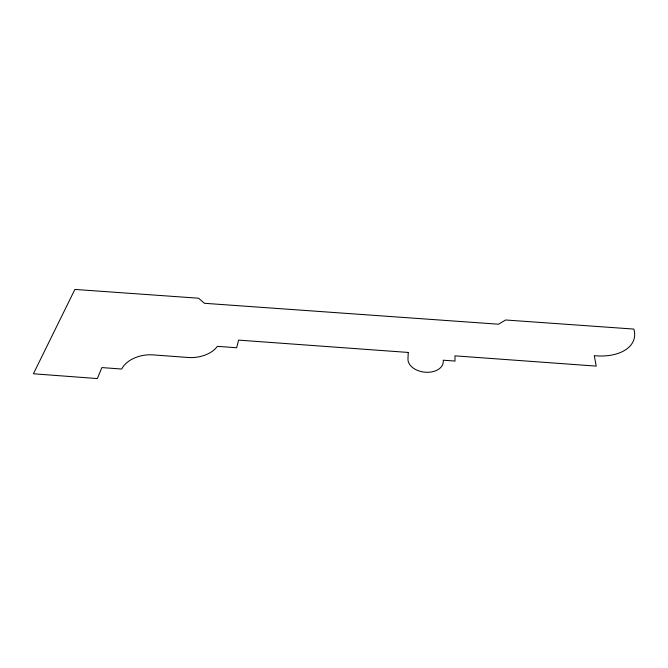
<?xml version="1.0" encoding="UTF-8"?>
<svg xmlns="http://www.w3.org/2000/svg" width="668" height="668" viewBox="0 0 668 668"><rect width="100%" height="100%" fill="white"/><g stroke="black" fill="none" stroke-linecap="round" stroke-linejoin="round"><path stroke-width="1" d="M408.231 352.445L407.964 358.95A17.719 11.79 6.6 0 0 425.382 372.226A17.719 11.79 6.6 0 0 443.26 361.522L443.26 360.211L455.025 361.062L454.941 355.844L596.24 366.114L594.269 355.668A44.389 26.628 13.1 0 0 633.815 329.074L505.643 319.989L498.545 324.214L204.416 303.289L198.588 298.212L74.883 289.436L33.4 373.779L97.344 378.564L101.878 367.575L121.676 369.045A26.628 17.502 -9 0 1 152.772 354.875L189.654 357.589A26.728 17.201 -5.9 0 0 217.367 346.341L236.664 347.752L238.61 340.121L408.231 352.445"/></g></svg>
